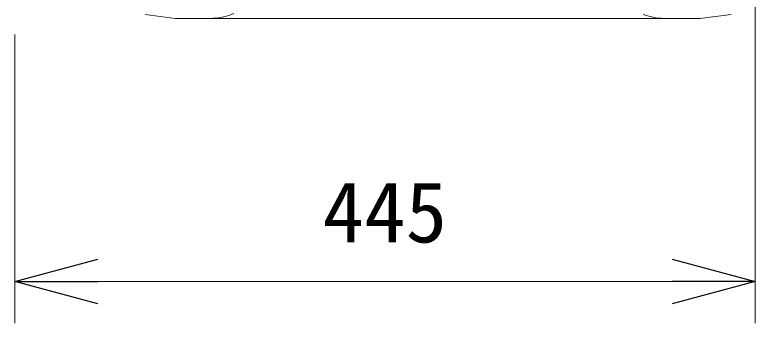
# Model space of a CAD drawing. Units: millimetres, scale not verified. Extents: x -63 to 62, y -56 to 57.
# Drawn here: x 11.01 to 33.26, y 1.37 to 10.64 of the extents above; entities that cross this region are included whole.
import ezdxf
from ezdxf.enums import TextEntityAlignment as Align

# ---------------------------------------------------------------- set-up
doc = ezdxf.new("R2010")
doc.units = ezdxf.units.MM
doc.header["$LTSCALE"] = 0.125
doc.layers.add('0-0_0', color=7, linetype='Continuous')
doc.layers.add('0-4_SUNPO', color=3, linetype='Continuous', lineweight=18)
doc.layers.add('0-5_GAIKEI', color=1, linetype='Continuous', lineweight=18)
doc.styles.add('ＭＳ ゴシック', font='')
doc.styles.get('ＭＳ ゴシック').set_extended_font_data('MS Gothic')

# ---------------------------------------------------------------- blocks, each defined once
blk = doc.blocks.new('_Open30')
at = {"layer": '0-0_0'}
blk.add_line((0, 0), (-1, 0), dxfattribs=at)
blk.add_lwpolyline([(-1, 0.26795), (0, 0), (-1, -0.26795)], dxfattribs=at)
blk = doc.blocks.new('D3')
at = {"layer": '0-4_SUNPO'}
for p, q in [((97.7604, 329.168), (97.7604, 314.8672)), ((75.5104, 323.54), (75.5104, 314.8672)), ((95.2604, 316.1172), (78.0104, 316.1172))]:
    blk.add_line(p, q, dxfattribs=at)
at = {"layer": '0-4_SUNPO', "xscale": 2.5, "yscale": 2.5, "rotation": 180}
blk.add_blockref('_Open30', (75.5104, 316.1172), dxfattribs=at)
at = {"layer": '0-4_SUNPO', "xscale": 2.5, "yscale": 2.5}
blk.add_blockref('_Open30', (97.7604, 316.1172), dxfattribs=at)
at = {"layer": '0-4_SUNPO', "color": 7, "style": 'ＭＳ ゴシック'}
blk.add_text('445', height=1.833, dxfattribs=at).set_placement((84.7604, 316.7422), align=Align.BOTTOM_LEFT)

msp = doc.modelspace()

# ---------------------------------------------------------------- linework, layer by layer
at = {"layer": '0-5_GAIKEI', "color": 7}
for p, q in [((31.5951, 10.5246), (15.8251, 10.5246)), ((32.0651, 10.5855), (31.5951, 10.5246)), ((32.5351, 10.6464), (32.0651, 10.5855))]:
    msp.add_line(p, q, dxfattribs=at)
at = {"layer": '0-5_GAIKEI'}
for p, q in [((16.714, 10.5246), (16.7975, 10.5248)), ((16.7975, 10.5248), (16.8844, 10.5263)), ((16.8844, 10.5263), (16.9732, 10.5303)), ((16.9732, 10.5303), (17.0649, 10.5379)), ((17.0649, 10.5379), (17.1939, 10.5555)), ((17.1939, 10.5555), (17.3313, 10.5846)), ((17.3313, 10.5846), (17.4763, 10.6287)), ((17.4763, 10.6287), (17.5882, 10.6739)), ((30.0282, 10.6014), (29.8982, 10.6457)), ((30.1532, 10.5699), (30.0282, 10.6014)), ((30.2707, 10.5485), (30.1532, 10.5699)), ((30.3817, 10.5353), (30.2707, 10.5485)), ((30.4457, 10.5308), (30.382, 10.5353)), ((30.5079, 10.5273), (30.4457, 10.5308)), ((30.5624, 10.5257), (30.5079, 10.5273)), ((30.6158, 10.5249), (30.5624, 10.5257)), ((30.6181, 10.5249), (30.6157, 10.5249)), ((30.6206, 10.5248), (30.6181, 10.5249)), ((30.664, 10.5246), (30.6206, 10.5248)), ((30.7061, 10.5246), (30.664, 10.5246))]:
    msp.add_line(p, q, dxfattribs=at)
at = {"layer": '0-5_GAIKEI', "color": 7}
msp.add_lwpolyline([(15.8251, 10.5246), (15.3741, 10.583), (14.9231, 10.6414)], dxfattribs=at)

# ---------------------------------------------------------------- block references
at = {"layer": '0-4_SUNPO'}
msp.add_blockref('D3', (-64.5003, -313.4957), dxfattribs=at)

doc.saveas('drawing.dxf')
